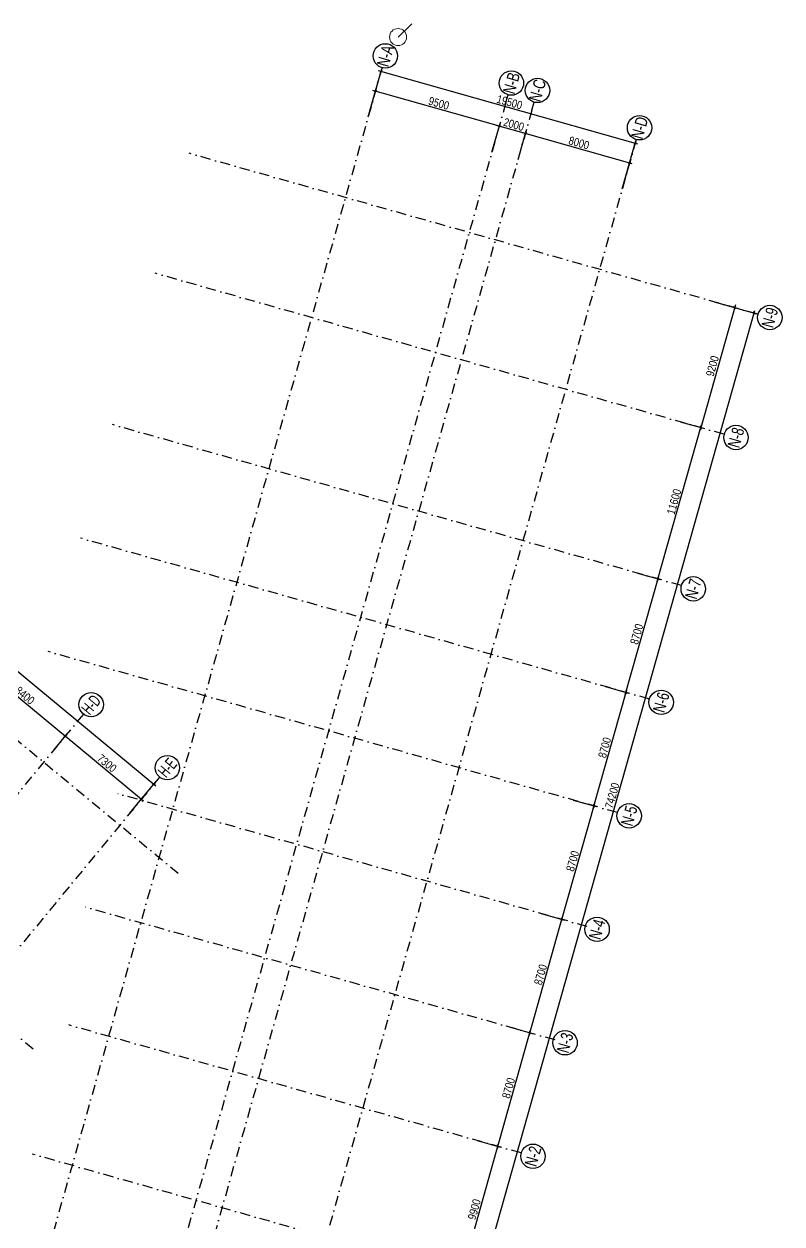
# Model space of a CAD drawing. Header units: millimetres. Extents: x 11360963 to 11503680, y 1008369 to 1185428.
# Drawn here: x 11426940 to 11482910, y 1096898 to 1185428 of the extents above; entities that cross this region are included whole.
import ezdxf
from ezdxf.enums import TextEntityAlignment as Align

# ---------------------------------------------------------------- set-up
doc = ezdxf.new("R2010")
doc.units = ezdxf.units.MM
doc.header["$MEASUREMENT"] = 0
doc.linetypes.add('xref.asix of  podium$0$xref.asix of  podium$0$DASHDOT', pattern=[1, 0.5, -0.25, 0, -0.25])
doc.layers.get('0').update_dxf_attribs({"linetype": 'CONTINUOUS', "lineweight": 13})
doc.layers.get('Defpoints').update_dxf_attribs({"color": 5, "linetype": 'CONTINUOUS', "lineweight": 13})
for name, color, linetype in [('asix north-podium', 8, 'xref.asix of  podium$0$xref.asix of  podium$0$DASHDOT'), ('Podium northen', 9, 'CONTINUOUS'), ('Podium southen', 9, 'CONTINUOUS'), ('xref.asix of  podium$0$KT-Noi that', 36, 'CONTINUOUS')]:
    doc.layers.add(name, color=color, linetype=linetype)
doc.styles.add('Arial Narrow', font='ARIALN.TTF')
doc.styles.add('xref.asix of  podium$0$xref.asix of  podium$0$ST_MBDV Cot vach 220805$0$HBA-Text', font='GOTHIC.TTF')
doc.dimstyles.new('CCU_1-200', dxfattribs={"dimscale": 200, "dimtxt": 3, "dimasz": 1, "dimexe": 1, "dimexo": 2, "dimgap": 0.5, "dimtad": 1, "dimdec": 0, "dimdsep": 46, "dimtxsty": 'Arial Narrow', "dimblk": 'ARCHTICK', "dimcen": -1, "dimdle": 1, "dimclrd": 256, "dimclre": 256, "dimclrt": 3, "dimadec": 0, "dimazin": 2, "dimtfac": 0.1, "dimtdec": 0, "dimtix": 1, "dimtmove": 2, "dimatfit": 1, "dimfxl": 1, "dimtvp": 0.833333, "dimtolj": 1, "dimtzin": 12, "dimarcsym": 0})

# ---------------------------------------------------------------- blocks, each defined once
blk = doc.blocks.new('_ArchTick')
at = {"color": 0, "linetype": 'ByBlock', "const_width": 0.15}
blk.add_lwpolyline([(-0.5, -0.5), (0.5, 0.5)], dxfattribs=at)
blk = doc.blocks.new('*D103')
at = {"layer": 'Defpoints', "color": 0, "transparency": 16777216}
for p in [(22586, 49109, 0), (24494, 48570), (20220, 40737, 0)]:
    blk.add_point(p, dxfattribs=at)
at = {"layer": 'Podium northen', "lineweight": -2, "transparency": 16777216}
for p, q in [((22074, 40005), (24549, 48762)), ((22971, 49000), (24687, 48515)), ((20605, 40628), (22321, 40143))]:
    blk.add_line(p, q, dxfattribs=at)
at = {"layer": 'Podium northen', "lineweight": -2, "transparency": 16777216, "xscale": 200, "yscale": 200, "zscale": 200}
for p, rotation in [((24494, 48570), 74.22121922395897), ((22129, 40197), 254.221219223959)]:
    blk.add_blockref('_ArchTick', p, dxfattribs=dict(at, rotation=rotation))
at = {"layer": 'Podium northen', "color": 3, "transparency": 16777216, "insert": (22921, 44494), "char_height": 600, "attachment_point": 5, "rotation": 74.22122, "style": 'Arial Narrow'}
blk.add_mtext('\\A1;8700', dxfattribs=at)
blk = doc.blocks.new('*D104')
at = {"layer": 'Defpoints', "color": 0, "transparency": 16777216}
for p in [(20220, 40737, 0), (22129, 40197), (17854, 32365, 0)]:
    blk.add_point(p, dxfattribs=at)
at = {"layer": 'Podium northen', "lineweight": -2, "transparency": 16777216}
for p, q in [((19709, 31633), (22183, 40390)), ((20605, 40628), (22321, 40143)), ((18239, 32256), (19955, 31771))]:
    blk.add_line(p, q, dxfattribs=at)
at = {"layer": 'Podium northen', "lineweight": -2, "transparency": 16777216, "xscale": 200, "yscale": 200, "zscale": 200}
for p, rotation in [((22129, 40197), 74.22121922395897), ((19763, 31825), 254.221219223959)]:
    blk.add_blockref('_ArchTick', p, dxfattribs=dict(at, rotation=rotation))
at = {"layer": 'Podium northen', "color": 3, "transparency": 16777216, "insert": (20555, 36122), "char_height": 600, "attachment_point": 5, "rotation": 74.22122, "style": 'Arial Narrow'}
blk.add_mtext('\\A1;8700', dxfattribs=at)
blk = doc.blocks.new('*D105')
at = {"layer": 'Defpoints', "color": 0, "transparency": 16777216}
for p in [(17854, 32365, 0), (19763, 31825), (15488, 23992, 0)]:
    blk.add_point(p, dxfattribs=at)
at = {"layer": 'Podium northen', "lineweight": -2, "transparency": 16777216}
for p, q in [((17343, 23261), (19817, 32018)), ((18239, 32256), (19955, 31771)), ((15873, 23884), (17590, 23399))]:
    blk.add_line(p, q, dxfattribs=at)
at = {"layer": 'Podium northen', "lineweight": -2, "transparency": 16777216, "xscale": 200, "yscale": 200, "zscale": 200}
for p, rotation in [((19763, 31825), 74.22121922395897), ((17397, 23453), 254.221219223959)]:
    blk.add_blockref('_ArchTick', p, dxfattribs=dict(at, rotation=rotation))
at = {"layer": 'Podium northen', "color": 3, "transparency": 16777216, "insert": (18189, 27750), "char_height": 600, "attachment_point": 5, "rotation": 74.22122, "style": 'Arial Narrow'}
blk.add_mtext('\\A1;8700', dxfattribs=at)
blk = doc.blocks.new('*D106')
at = {"layer": 'Defpoints', "color": 0, "transparency": 16777216}
for p in [(15488, 23992, 0), (17397, 23453), (13123, 15620, 0)]:
    blk.add_point(p, dxfattribs=at)
at = {"layer": 'Podium northen', "lineweight": -2, "transparency": 16777216}
for p, q in [((14977, 14888), (17452, 23645)), ((15873, 23884), (17590, 23399)), ((13508, 15511), (15224, 15026))]:
    blk.add_line(p, q, dxfattribs=at)
at = {"layer": 'Podium northen', "lineweight": -2, "transparency": 16777216, "xscale": 200, "yscale": 200, "zscale": 200}
for p, rotation in [((17397, 23453), 74.22121922395897), ((15031, 15081), 254.221219223959)]:
    blk.add_blockref('_ArchTick', p, dxfattribs=dict(at, rotation=rotation))
at = {"layer": 'Podium northen', "color": 3, "transparency": 16777216, "insert": (15823, 19377), "char_height": 600, "attachment_point": 5, "rotation": 74.22122, "style": 'Arial Narrow'}
blk.add_mtext('\\A1;8700', dxfattribs=at)
blk = doc.blocks.new('*D107')
at = {"layer": 'Defpoints', "color": 0, "transparency": 16777216}
for p in [(13123, 15620, 0), (15031, 15081), (10757, 7248, 0)]:
    blk.add_point(p, dxfattribs=at)
at = {"layer": 'Podium northen', "lineweight": -2, "transparency": 16777216}
for p, q in [((12611, 6516), (15086, 15273)), ((13508, 15511), (15224, 15026)), ((11142, 7139), (12858, 6654))]:
    blk.add_line(p, q, dxfattribs=at)
at = {"layer": 'Podium northen', "lineweight": -2, "transparency": 16777216, "xscale": 200, "yscale": 200, "zscale": 200}
for p, rotation in [((15031, 15081), 74.22121922395897), ((12666, 6709), 254.221219223959)]:
    blk.add_blockref('_ArchTick', p, dxfattribs=dict(at, rotation=rotation))
at = {"layer": 'Podium northen', "color": 3, "transparency": 16777216, "insert": (13458, 11005), "char_height": 600, "attachment_point": 5, "rotation": 74.22122, "style": 'Arial Narrow'}
blk.add_mtext('\\A1;8700', dxfattribs=at)
blk = doc.blocks.new('*D108')
at = {"layer": 'Defpoints', "color": 0, "transparency": 16777216}
for p in [(10757, 7248, 0), (12666, 6709), (8065, -2279, 0)]:
    blk.add_point(p, dxfattribs=at)
at = {"layer": 'Podium northen', "lineweight": -2, "transparency": 16777216}
for p, q in [((11142, 7139), (12858, 6654)), ((9919, -3011), (12720, 6901)), ((8450, -2387), (10166, -2872))]:
    blk.add_line(p, q, dxfattribs=at)
at = {"layer": 'Podium northen', "lineweight": -2, "transparency": 16777216, "xscale": 200, "yscale": 200, "zscale": 200}
for p, rotation in [((12666, 6709), 74.22121922395897), ((9974, -2818), 254.221219223959)]:
    blk.add_blockref('_ArchTick', p, dxfattribs=dict(at, rotation=rotation))
at = {"layer": 'Podium northen', "color": 3, "transparency": 16777216, "insert": (10929, 2056), "char_height": 600, "attachment_point": 5, "rotation": 74.22122, "style": 'Arial Narrow'}
blk.add_mtext('\\A1;9900', dxfattribs=at)
blk = doc.blocks.new('*D109')
at = {"layer": 'Defpoints', "color": 0, "transparency": 16777216}
for p in [(28242, 69125, 0), (31594, 68178), (8065, -2279, 0)]:
    blk.add_point(p, dxfattribs=at)
at = {"layer": 'Podium northen', "lineweight": -2, "transparency": 16777216}
for p, q in [((11363, -3418), (31648, 68370)), ((28627, 69016), (31786, 68124)), ((8450, -2387), (11610, -3280))]:
    blk.add_line(p, q, dxfattribs=at)
at = {"layer": 'Podium northen', "lineweight": -2, "transparency": 16777216, "xscale": 200, "yscale": 200, "zscale": 200}
for p, rotation in [((31594, 68178), 74.22121922395897), ((11417, -3226), 254.221219223959)]:
    blk.add_blockref('_ArchTick', p, dxfattribs=dict(at, rotation=rotation))
at = {"layer": 'Podium northen', "color": 3, "transparency": 16777216, "insert": (21115, 32586), "char_height": 600, "attachment_point": 5, "rotation": 74.22122, "style": 'Arial Narrow'}
blk.add_mtext('\\A1;74200', dxfattribs=at)
blk = doc.blocks.new('*D110')
at = {"layer": 'Defpoints', "color": 0, "transparency": 16777216}
for p in [(4037, 85998), (2981, 82261, 0), (21746, 76958, 0)]:
    blk.add_point(p, dxfattribs=at)
at = {"layer": 'Podium northen', "lineweight": -2, "transparency": 16777216}
for p, q in [((3090, 82646), (4091, 86191)), ((22995, 80641), (3845, 86052)), ((21855, 77343), (22857, 80888))]:
    blk.add_line(p, q, dxfattribs=at)
at = {"layer": 'Podium northen', "lineweight": -2, "transparency": 16777216, "xscale": 200, "yscale": 200, "zscale": 200}
for p, rotation in [((4037, 85998), 164.2212191689813), ((22802, 80696), 344.2212191689813)]:
    blk.add_blockref('_ArchTick', p, dxfattribs=dict(at, rotation=rotation))
at = {"layer": 'Podium northen', "color": 3, "transparency": 16777216, "insert": (13530, 83738), "char_height": 600, "attachment_point": 5, "rotation": 344.22122, "style": 'Arial Narrow'}
blk.add_mtext('\\A1;19500', dxfattribs=at)
blk = doc.blocks.new('*D111')
at = {"layer": 'Defpoints', "color": 0, "transparency": 16777216}
for p in [(14696, 81427), (14048, 79133, 0), (21746, 76958, 0)]:
    blk.add_point(p, dxfattribs=at)
at = {"layer": 'Podium northen', "lineweight": -2, "transparency": 16777216}
for p, q in [((14156, 79518), (14750, 81620)), ((22587, 79198), (14503, 81482)), ((21855, 77343), (22449, 79445))]:
    blk.add_line(p, q, dxfattribs=at)
at = {"layer": 'Podium northen', "lineweight": -2, "transparency": 16777216, "xscale": 200, "yscale": 200, "zscale": 200}
for p, rotation in [((14696, 81427), 164.2212191689813), ((22394, 79252), 344.2212191689813)]:
    blk.add_blockref('_ArchTick', p, dxfattribs=dict(at, rotation=rotation))
at = {"layer": 'Podium northen', "color": 3, "transparency": 16777216, "insert": (18656, 80731), "char_height": 600, "attachment_point": 5, "rotation": 344.22122, "style": 'Arial Narrow'}
blk.add_mtext('\\A1;8000', dxfattribs=at)
blk = doc.blocks.new('*D112')
at = {"layer": 'Defpoints', "color": 0, "transparency": 16777216}
for p in [(3629, 84555), (2981, 82261, 0), (12123, 79677, 0)]:
    blk.add_point(p, dxfattribs=at)
at = {"layer": 'Podium northen', "lineweight": -2, "transparency": 16777216}
for p, q in [((3090, 82646), (3684, 84747)), ((12964, 81917), (3437, 84609)), ((12232, 80062), (12826, 82164))]:
    blk.add_line(p, q, dxfattribs=at)
at = {"layer": 'Podium northen', "lineweight": -2, "transparency": 16777216, "xscale": 200, "yscale": 200, "zscale": 200}
for p, rotation in [((3629, 84555), 164.2212191689813), ((12771, 81971), 344.2212191689813)]:
    blk.add_blockref('_ArchTick', p, dxfattribs=dict(at, rotation=rotation))
at = {"layer": 'Podium northen', "color": 3, "transparency": 16777216, "insert": (8311, 83654), "char_height": 600, "attachment_point": 5, "rotation": 344.22122, "style": 'Arial Narrow'}
blk.add_mtext('\\A1;9500', dxfattribs=at)
blk = doc.blocks.new('*D116')
at = {"layer": 'Defpoints', "color": 0, "transparency": 16777216}
for p in [(28242, 69125, 0), (25740, 60272, 0), (27649, 59732)]:
    blk.add_point(p, dxfattribs=at)
at = {"layer": 'Podium northen', "lineweight": -2, "transparency": 16777216}
for p, q in [((30205, 68778), (27594, 59540)), ((28627, 69016), (30343, 68531)), ((26125, 60163), (27841, 59678))]:
    blk.add_line(p, q, dxfattribs=at)
at = {"layer": 'Podium northen', "lineweight": -2, "transparency": 16777216, "xscale": 200, "yscale": 200, "zscale": 200}
for p, rotation in [((30150, 68586), 74.221220409851), ((27649, 59732), 254.221220409851)]:
    blk.add_blockref('_ArchTick', p, dxfattribs=dict(at, rotation=rotation))
at = {"layer": 'Podium northen', "color": 3, "transparency": 16777216, "insert": (28509, 64270), "char_height": 600, "attachment_point": 5, "rotation": 74.22122, "style": 'Arial Narrow'}
blk.add_mtext('\\A1;9200', dxfattribs=at)
blk = doc.blocks.new('*D117')
at = {"layer": 'Defpoints', "color": 0, "transparency": 16777216}
for p in [(25740, 60272, 0), (27649, 59732), (22586, 49109, 0)]:
    blk.add_point(p, dxfattribs=at)
at = {"layer": 'Podium northen', "lineweight": -2, "transparency": 16777216}
for p, q in [((24440, 48377), (27703, 59925)), ((26125, 60163), (27841, 59678)), ((22971, 49000), (24687, 48515))]:
    blk.add_line(p, q, dxfattribs=at)
at = {"layer": 'Podium northen', "lineweight": -2, "transparency": 16777216, "xscale": 200, "yscale": 200, "zscale": 200}
for p, rotation in [((27649, 59732), 74.22122040989464), ((24494, 48570), 254.2212204098946)]:
    blk.add_blockref('_ArchTick', p, dxfattribs=dict(at, rotation=rotation))
at = {"layer": 'Podium northen', "color": 3, "transparency": 16777216, "insert": (25681, 54261), "char_height": 600, "attachment_point": 5, "rotation": 74.22122, "style": 'Arial Narrow'}
blk.add_mtext('\\A1;11600', dxfattribs=at)
blk = doc.blocks.new('*D118')
at = {"layer": 'Defpoints', "color": 0, "transparency": 16777216}
for p in [(12771, 81971), (12123, 79677, 0), (14048, 79133, 0)]:
    blk.add_point(p, dxfattribs=at)
at = {"layer": 'Podium northen', "lineweight": -2, "transparency": 16777216}
for p, q in [((12232, 80062), (12826, 82164)), ((14888, 81373), (12579, 82026)), ((14156, 79518), (14750, 81620))]:
    blk.add_line(p, q, dxfattribs=at)
at = {"layer": 'Podium northen', "lineweight": -2, "transparency": 16777216, "xscale": 200, "yscale": 200, "zscale": 200}
for p, rotation in [((12771, 81971), 164.2212191848395), ((14696, 81427), 344.2212191848395)]:
    blk.add_blockref('_ArchTick', p, dxfattribs=dict(at, rotation=rotation))
at = {"layer": 'Podium northen', "color": 3, "transparency": 16777216, "insert": (13844, 82090), "char_height": 600, "attachment_point": 5, "rotation": 344.22122, "style": 'Arial Narrow'}
blk.add_mtext('\\A1;2000', dxfattribs=at)
blk = doc.blocks.new('*D132')
at = {"layer": 'Defpoints', "color": 0, "transparency": 16777216}
for p in [(-26858, 40983, 0), (-19271, 36978), (-20381, 35635, 0)]:
    blk.add_point(p, dxfattribs=at)
at = {"layer": 'Podium northen', "lineweight": -2, "transparency": 16777216}
for p, q in [((-26603, 41292), (-25621, 42481)), ((-25902, 42455), (-19117, 36851)), ((-20126, 35943), (-19144, 37133))]:
    blk.add_line(p, q, dxfattribs=at)
at = {"layer": 'Podium northen', "lineweight": -2, "transparency": 16777216, "xscale": 200, "yscale": 200, "zscale": 200}
for p, rotation in [((-25748, 42327), 140.4488267500593), ((-19271, 36978), 320.4488267500593)]:
    blk.add_blockref('_ArchTick', p, dxfattribs=dict(at, rotation=rotation))
at = {"layer": 'Podium northen', "color": 3, "transparency": 16777216, "insert": (-22251, 39966), "char_height": 600, "attachment_point": 5, "rotation": 320.44883, "style": 'Arial Narrow'}
blk.add_mtext('\\A1;8400', dxfattribs=at)
blk = doc.blocks.new('*D133')
at = {"layer": 'Defpoints', "color": 0, "transparency": 16777216}
for p in [(-20381, 35635), (-13643, 32329), (-14752, 30986, 0)]:
    blk.add_point(p, dxfattribs=at)
at = {"layer": 'Podium northen', "lineweight": -2, "transparency": 16777216}
for p, q in [((-20126, 35943), (-19144, 37132)), ((-19426, 37105), (-13489, 32202)), ((-14497, 31295), (-13515, 32484))]:
    blk.add_line(p, q, dxfattribs=at)
at = {"layer": 'Podium northen', "lineweight": -2, "transparency": 16777216, "xscale": 200, "yscale": 200, "zscale": 200}
for p, rotation in [((-19272, 36978), 140.4488267500593), ((-13643, 32329), 320.4488267500593)]:
    blk.add_blockref('_ArchTick', p, dxfattribs=dict(at, rotation=rotation))
at = {"layer": 'Podium northen', "color": 3, "transparency": 16777216, "insert": (-16198, 34967), "char_height": 600, "attachment_point": 5, "rotation": 320.44883, "style": 'Arial Narrow'}
blk.add_mtext('\\A1;7300', dxfattribs=at)
blk = doc.blocks.new('xref.asix of  podium$0$xref.asix of  podium$0$ST_MBDV Cot vach 220805$0$GRID-SYM-flat-103')
at = {"layer": 'Podium southen'}
blk.add_circle((0, 0, 0), 900, dxfattribs=at)
at = {"layer": 'Podium southen', "style": 'xref.asix of  podium$0$xref.asix of  podium$0$ST_MBDV Cot vach 220805$0$HBA-Text'}
blk.add_attdef('GRID', text='', height=900, rotation=19.04714, dxfattribs=at).set_placement((0, 0, 0), align=Align.MIDDLE_CENTER)
blk = doc.blocks.new('*D101')
at = {"layer": 'Defpoints', "color": 0, "transparency": 16777216}
for p in [(-37211, 51376, 0), (-12738, 33425), (-13848, 32081)]:
    blk.add_point(p, dxfattribs=at)
at = {"layer": 'Podium northen', "lineweight": -2, "transparency": 16777216}
for p, q in [((-36956, 51684), (-35974, 52873)), ((-36256, 52846), (-12584, 33297)), ((-13593, 32390), (-12611, 33579))]:
    blk.add_line(p, q, dxfattribs=at)
at = {"layer": 'Podium northen', "lineweight": -2, "transparency": 16777216, "xscale": 200, "yscale": 200, "zscale": 200}
for p, rotation in [((-36101, 52719), 140.448826737222), ((-12738, 33425), 320.448826737222)]:
    blk.add_blockref('_ArchTick', p, dxfattribs=dict(at, rotation=rotation))
at = {"layer": 'Podium northen', "color": 3, "transparency": 16777216, "insert": (-24161, 43385), "char_height": 600, "attachment_point": 5, "rotation": 320.44883, "style": 'Arial Narrow'}
blk.add_mtext('\\A1;30300', dxfattribs=at)
blk = doc.blocks.new('trucbac')
at = {"layer": 'asix north-podium', "ltscale": 1500}
for p, q in [((4118.6, 86286.8), (-21228.5, -3414.8)), ((13260.6, 83703.5), (-12086.5, -5998.1)), ((15185.3, 83159.7), (-10161.8, -6542)), ((22883.8, 80984.3), (-2463.3, -8717.4)), ((31882.6, 68096.3), (-10136.3, 79969.7)), ((29380.9, 59243), (-12638, 71116.3)), ((26226.6, 48080.1), (-15792.3, 59953.4)), ((-42744.8, 53120.1, 0), (-10695.7, 26652.7)), ((23860.8, 39707.9), (-18158.1, 51581.3)), ((21495.1, 31335.7), (-20523.8, 43209.1)), ((-53442.5, 40166.3, 0), (-21393.4, 13699)), ((-17934.9, 38596.4), (-27815.8, 26631.6)), ((-12306.1, 33948), (-34249.9, 7376.5)), ((19267.4, 22924.6), (-15402.7, 32721.3)), ((16901.6, 14552.4), (-17768.4, 24349.2)), ((14397.9, 6219.2), (-19018.6, 15661.8)), ((11705.8, -3307.7), (-21710.7, 6134.8))]:
    blk.add_line(p, q, dxfattribs=at)
at = {"layer": 'Defpoints'}
blk.add_line((5300.9, 88541.9, 0), (6304.6, 89506.2, 0), dxfattribs=at)
blk.add_circle((5300.9, 88541.9, 0), 632.3, dxfattribs=at)
at = {"layer": 'Podium northen'}
for p, q in [((13260.6, 83703.5), (13423.8, 84280.9)), ((15185.3, 83159.7), (15348.4, 83737.1))]:
    blk.add_line(p, q, dxfattribs=at)
ref = blk.add_blockref('xref.asix of  podium$0$xref.asix of  podium$0$ST_MBDV Cot vach 220805$0$GRID-SYM-flat-103', (4363.4, 87152.9, 0), dxfattribs=at)
ref.add_attrib('GRID', 'N-A', dxfattribs={"layer": 'Podium southen', "height": 900, "rotation": 74, "style": 'xref.asix of  podium$0$xref.asix of  podium$0$ST_MBDV Cot vach 220805$0$HBA-Text', "width": 0.75}).set_placement((4363.4, 87152.9, 0), align=Align.MIDDLE_CENTER)
ref = blk.add_blockref('xref.asix of  podium$0$xref.asix of  podium$0$ST_MBDV Cot vach 220805$0$GRID-SYM-flat-103', (13668.5, 85147, 0), dxfattribs=at)
ref.add_attrib('GRID', 'N-B', dxfattribs={"layer": 'Podium southen', "height": 900, "rotation": 74, "style": 'xref.asix of  podium$0$xref.asix of  podium$0$ST_MBDV Cot vach 220805$0$HBA-Text', "width": 0.75}).set_placement((13668.5, 85147, 0), align=Align.MIDDLE_CENTER)
ref = blk.add_blockref('xref.asix of  podium$0$xref.asix of  podium$0$ST_MBDV Cot vach 220805$0$GRID-SYM-flat-103', (15593.2, 84603.1, 0), dxfattribs=at)
ref.add_attrib('GRID', 'N-C', dxfattribs={"layer": 'Podium southen', "height": 900, "rotation": 74, "style": 'xref.asix of  podium$0$xref.asix of  podium$0$ST_MBDV Cot vach 220805$0$HBA-Text', "width": 0.75}).set_placement((15593.2, 84603.1, 0), align=Align.MIDDLE_CENTER)
ref = blk.add_blockref('xref.asix of  podium$0$xref.asix of  podium$0$ST_MBDV Cot vach 220805$0$GRID-SYM-flat-103', (23128.6, 81850.4, 0), dxfattribs=at)
ref.add_attrib('GRID', 'N-D', dxfattribs={"layer": 'Podium southen', "height": 900, "rotation": 74, "style": 'xref.asix of  podium$0$xref.asix of  podium$0$ST_MBDV Cot vach 220805$0$HBA-Text', "width": 0.75}).set_placement((23128.6, 81850.4, 0), align=Align.MIDDLE_CENTER)
ref = blk.add_blockref('xref.asix of  podium$0$xref.asix of  podium$0$ST_MBDV Cot vach 220805$0$GRID-SYM-flat-103', (32748.7, 67851.6, 0), dxfattribs=at)
ref.add_attrib('GRID', 'N-9', dxfattribs={"layer": 'Podium southen', "height": 900, "rotation": 74, "style": 'xref.asix of  podium$0$xref.asix of  podium$0$ST_MBDV Cot vach 220805$0$HBA-Text', "width": 0.75}).set_placement((32748.7, 67851.6, 0), align=Align.MIDDLE_CENTER)
ref = blk.add_blockref('xref.asix of  podium$0$xref.asix of  podium$0$ST_MBDV Cot vach 220805$0$GRID-SYM-flat-103', (30247, 58998.3, 0), dxfattribs=at)
ref.add_attrib('GRID', 'N-8', dxfattribs={"layer": 'Podium southen', "height": 900, "rotation": 74, "style": 'xref.asix of  podium$0$xref.asix of  podium$0$ST_MBDV Cot vach 220805$0$HBA-Text', "width": 0.75}).set_placement((30247, 58998.3, 0), align=Align.MIDDLE_CENTER)
ref = blk.add_blockref('xref.asix of  podium$0$xref.asix of  podium$0$ST_MBDV Cot vach 220805$0$GRID-SYM-flat-103', (27092.7, 47835.4, 0), dxfattribs=at)
ref.add_attrib('GRID', 'N-7', dxfattribs={"layer": 'Podium southen', "height": 900, "rotation": 74, "style": 'xref.asix of  podium$0$xref.asix of  podium$0$ST_MBDV Cot vach 220805$0$HBA-Text', "width": 0.75}).set_placement((27092.7, 47835.4, 0), align=Align.MIDDLE_CENTER)
ref = blk.add_blockref('xref.asix of  podium$0$xref.asix of  podium$0$ST_MBDV Cot vach 220805$0$GRID-SYM-flat-103', (-17361.8, 39290.4, 0), dxfattribs=at)
ref.add_attrib('GRID', 'H-D', dxfattribs={"layer": 'Podium southen', "height": 900, "rotation": 50, "style": 'xref.asix of  podium$0$xref.asix of  podium$0$ST_MBDV Cot vach 220805$0$HBA-Text', "width": 0.65}).set_placement((-17361.8, 39290.4, 0), align=Align.MIDDLE_CENTER)
ref = blk.add_blockref('xref.asix of  podium$0$xref.asix of  podium$0$ST_MBDV Cot vach 220805$0$GRID-SYM-flat-103', (24726.9, 39463.2, 0), dxfattribs=at)
ref.add_attrib('GRID', 'N-6', dxfattribs={"layer": 'Podium southen', "height": 900, "rotation": 74, "style": 'xref.asix of  podium$0$xref.asix of  podium$0$ST_MBDV Cot vach 220805$0$HBA-Text', "width": 0.75}).set_placement((24726.9, 39463.2, 0), align=Align.MIDDLE_CENTER)
ref = blk.add_blockref('xref.asix of  podium$0$xref.asix of  podium$0$ST_MBDV Cot vach 220805$0$GRID-SYM-flat-103', (-11733.1, 34642, 0), dxfattribs=at)
ref.add_attrib('GRID', 'H-E', dxfattribs={"layer": 'Podium southen', "height": 900, "rotation": 50, "style": 'xref.asix of  podium$0$xref.asix of  podium$0$ST_MBDV Cot vach 220805$0$HBA-Text', "width": 0.65}).set_placement((-11733.1, 34642, 0), align=Align.MIDDLE_CENTER)
ref = blk.add_blockref('xref.asix of  podium$0$xref.asix of  podium$0$ST_MBDV Cot vach 220805$0$GRID-SYM-flat-103', (22361.2, 31091, 0), dxfattribs=at)
ref.add_attrib('GRID', 'N-5', dxfattribs={"layer": 'Podium southen', "height": 900, "rotation": 74, "style": 'xref.asix of  podium$0$xref.asix of  podium$0$ST_MBDV Cot vach 220805$0$HBA-Text', "width": 0.75}).set_placement((22361.2, 31091, 0), align=Align.MIDDLE_CENTER)
ref = blk.add_blockref('xref.asix of  podium$0$xref.asix of  podium$0$ST_MBDV Cot vach 220805$0$GRID-SYM-flat-103', (19995.5, 22718.8, 0), dxfattribs=at)
ref.add_attrib('GRID', 'N-4', dxfattribs={"layer": 'Podium southen', "height": 900, "rotation": 74, "style": 'xref.asix of  podium$0$xref.asix of  podium$0$ST_MBDV Cot vach 220805$0$HBA-Text', "width": 0.75}).set_placement((19995.5, 22718.8, 0), align=Align.MIDDLE_CENTER)
ref = blk.add_blockref('xref.asix of  podium$0$xref.asix of  podium$0$ST_MBDV Cot vach 220805$0$GRID-SYM-flat-103', (17629.7, 14346.7, 0), dxfattribs=at)
ref.add_attrib('GRID', 'N-3', dxfattribs={"layer": 'Podium southen', "height": 900, "rotation": 74, "style": 'xref.asix of  podium$0$xref.asix of  podium$0$ST_MBDV Cot vach 220805$0$HBA-Text', "width": 0.75}).set_placement((17629.7, 14346.7, 0), align=Align.MIDDLE_CENTER)
ref = blk.add_blockref('xref.asix of  podium$0$xref.asix of  podium$0$ST_MBDV Cot vach 220805$0$GRID-SYM-flat-103', (15264, 5974.5, 0), dxfattribs=at)
ref.add_attrib('GRID', 'N-2', dxfattribs={"layer": 'Podium southen', "height": 900, "rotation": 74, "style": 'xref.asix of  podium$0$xref.asix of  podium$0$ST_MBDV Cot vach 220805$0$HBA-Text', "width": 0.75}).set_placement((15264, 5974.5, 0), align=Align.MIDDLE_CENTER)
for base, p1, p2, angle, picture, middle in [((4037, 85998.1), (21746.2, 76958.1, 0), (2980.9, 82260.6, 0), 164.221219, '*D110', (13530.1, 83737.9)), ((3629.2, 84554.6), (12123, 79677.3, 0), (2980.9, 82260.6, 0), 164.221219, '*D112', (8310.7, 83654)), ((14695.8, 81427.5), (21746.2, 76958.1, 0), (14047.6, 79133.5, 0), 164.221219, '*D111', (18655.6, 80730.8)), ((31593.9, 68177.9), (8065, -2278.7, 0), (28241.7, 69125.1, 0), 74.221219, '*D109', (21114.5, 32586.5)), ((24494.4, 48569.5), (20219.9, 40736.7, 0), (22585.7, 49108.9, 0), 74.221219, '*D103', (22920.5, 44494)), ((-19271, 36978.4), (-26857.7, 40983.4, 0), (-20380.9, 35634.6, 0), 140.448827, '*D132', (-22250.7, 39966.2)), ((22128.7, 40197.4), (17854.2, 32364.6, 0), (20219.9, 40736.7, 0), 74.221219, '*D104', (20554.8, 36121.8)), ((-13642.8, 32329.4), (-20380.9, 35634.6), (-14752.1, 30986.2, 0), 140.448827, '*D133', (-16198.4, 34966.9)), ((19762.9, 31825.2), (15488.4, 23992.4, 0), (17854.2, 32364.6, 0), 74.221219, '*D105', (18189, 27749.6)), ((17397.2, 23453), (13122.7, 15620.2, 0), (15488.4, 23992.4, 0), 74.221219, '*D106', (15823.3, 19377.4)), ((15031.5, 15080.9), (10757, 7248, 0), (13122.7, 15620.2, 0), 74.221219, '*D107', (13457.6, 11005.3)), ((12665.7, 6708.7), (8065, -2278.7, 0), (10757, 7248, 0), 74.221219, '*D108', (10928.7, 2055.8))]:
    dim = blk.add_linear_dim(base=base, p1=p1, p2=p2, angle=angle, dimstyle='CCU_1-200', dxfattribs=at)
    dim.commit()
    dim.dimension.update_dxf_attribs({"geometry": picture, "text_midpoint": middle})
for p1, p2, distance, picture, middle in [((14047.6, 79133.5, 0), (12123, 79677.3, 0), -2383.8, '*D118', (13844, 82090.4)), ((28241.7, 69125.1, 0), (25740, 60271.8, 0), 1983.5, '*D116', (28508.5, 64269.6)), ((22585.7, 49108.9, 0), (25740, 60271.8, 0), -1983.5, '*D117', (25680.5, 54261.5)), ((-37210.6, 51375.5, 0), (-13847.6, 32081.5), 1742.1, '*D101', (-24161, 43385.1))]:
    dim = blk.add_aligned_dim(p1=p1, p2=p2, distance=distance, dimstyle='CCU_1-200', dxfattribs=at)
    dim.commit()
    dim.dimension.update_dxf_attribs({"geometry": picture, "text_midpoint": middle})

msp = doc.modelspace()

# ---------------------------------------------------------------- linework, layer by layer
at = {"layer": 'Defpoints'}
msp.add_circle((11454562, 1184463, 0), 632, dxfattribs=at)

# ---------------------------------------------------------------- block references
at = {"layer": 'xref.asix of  podium$0$KT-Noi that'}
msp.add_blockref('trucbac', (11449261, 1095922), dxfattribs=at)

doc.saveas('drawing.dxf')
